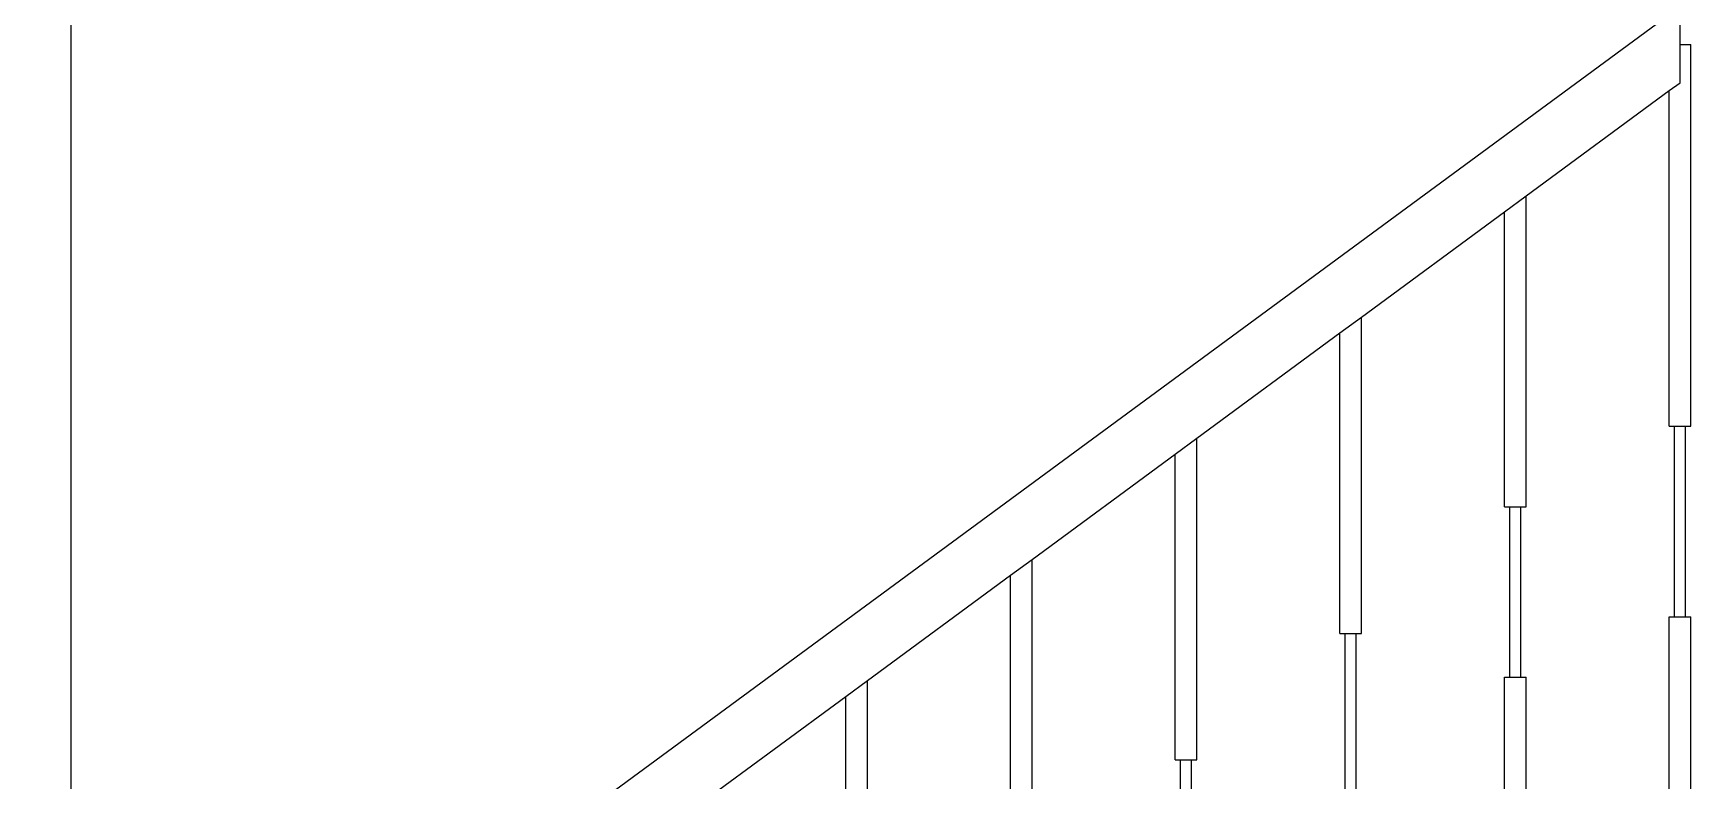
# Model space of a CAD drawing. Header units: millimetres. Extents: x 2232 to 85269, y -3593 to 5869.
# Drawn here: x 76436.8 to 76654.2, y 2021.2 to 2119.2 of the extents above; entities that cross this region are included whole.
import ezdxf

# ---------------------------------------------------------------- set-up
doc = ezdxf.new("R2010")
doc.units = ezdxf.units.MM
doc.layers.add('Standart', color=7, linetype='Continuous')

# ---------------------------------------------------------------- blocks, each defined once
blk = doc.blocks.new('IDE567Entity8872')
at = {"layer": 'Standart', "color": 159, "linetype": 'Continuous', "lineweight": -3}
blk.add_lwpolyline([(410, 52), (410, 398)], dxfattribs=at)
blk = doc.blocks.new('IDE567Entity9256')
at = {"layer": 'Standart', "color": 134, "linetype": 'Continuous', "lineweight": -3}
blk.add_lwpolyline([(511.59, 40.12), (511.59, 74.55)], dxfattribs=at)
blk = doc.blocks.new('IDE567Entity9261')
at = {"layer": 'Standart', "color": 134, "linetype": 'Continuous', "lineweight": -3}
blk.add_lwpolyline([(514.41, 40.12), (514.41, 76.63)], dxfattribs=at)
blk = doc.blocks.new('IDE567Entity9264')
at = {"layer": 'Standart', "color": 134, "linetype": 'Continuous', "lineweight": -3}
blk.add_lwpolyline([(533.19, 49.65), (533.19, 90.43)], dxfattribs=at)
blk = doc.blocks.new('IDE567Entity9269')
at = {"layer": 'Standart', "color": 134, "linetype": 'Continuous', "lineweight": -3}
blk.add_lwpolyline([(536.01, 49.65), (536.01, 92.51)], dxfattribs=at)
blk = doc.blocks.new('IDE567Entity9271')
at = {"layer": 'Standart', "color": 134, "linetype": 'Continuous', "lineweight": -3}
blk.add_lwpolyline([(555.49, 43.18), (555.49, 66.24)], dxfattribs=at)
blk = doc.blocks.new('IDE567Entity9272')
at = {"layer": 'Standart', "color": 134, "linetype": 'Continuous', "lineweight": -3}
blk.add_lwpolyline([(554.79, 66.24), (554.79, 106.31)], dxfattribs=at)
blk = doc.blocks.new('IDE567Entity9275')
at = {"layer": 'Standart', "color": 134, "linetype": 'Continuous', "lineweight": -3}
blk.add_lwpolyline([(556.91, 43.18), (556.91, 66.24)], dxfattribs=at)
blk = doc.blocks.new('IDE567Entity9276')
at = {"layer": 'Standart', "color": 134, "linetype": 'Continuous', "lineweight": -3}
blk.add_lwpolyline([(554.79, 66.24), (555.49, 66.24)], dxfattribs=at)
blk = doc.blocks.new('IDE567Entity9277')
at = {"layer": 'Standart', "color": 134, "linetype": 'Continuous', "lineweight": -3}
blk.add_lwpolyline([(557.61, 66.24), (557.61, 108.39)], dxfattribs=at)
blk = doc.blocks.new('IDE567Entity9279')
at = {"layer": 'Standart', "color": 134, "linetype": 'Continuous', "lineweight": -3}
blk.add_lwpolyline([(577.09, 60.12), (577.09, 82.82)], dxfattribs=at)
blk = doc.blocks.new('IDE567Entity9280')
at = {"layer": 'Standart', "color": 134, "linetype": 'Continuous', "lineweight": -3}
blk.add_lwpolyline([(576.39, 82.82), (576.39, 122.2)], dxfattribs=at)
blk = doc.blocks.new('IDE567Entity9283')
at = {"layer": 'Standart', "color": 134, "linetype": 'Continuous', "lineweight": -3}
blk.add_lwpolyline([(578.51, 60.12), (578.51, 82.82)], dxfattribs=at)
blk = doc.blocks.new('IDE567Entity9284')
at = {"layer": 'Standart', "color": 134, "linetype": 'Continuous', "lineweight": -3}
blk.add_lwpolyline([(576.39, 82.82), (577.09, 82.82)], dxfattribs=at)
blk = doc.blocks.new('IDE567Entity9285')
at = {"layer": 'Standart', "color": 134, "linetype": 'Continuous', "lineweight": -3}
blk.add_lwpolyline([(579.21, 82.82), (579.21, 124.28)], dxfattribs=at)
blk = doc.blocks.new('IDE567Entity9286')
at = {"layer": 'Standart', "color": 134, "linetype": 'Continuous', "lineweight": -3}
blk.add_lwpolyline([(597.99, 32.35), (597.99, 77.06)], dxfattribs=at)
blk = doc.blocks.new('IDE567Entity9287')
at = {"layer": 'Standart', "color": 134, "linetype": 'Continuous', "lineweight": -3}
blk.add_lwpolyline([(598.69, 77.06), (598.69, 99.41)], dxfattribs=at)
blk = doc.blocks.new('IDE567Entity9288')
at = {"layer": 'Standart', "color": 134, "linetype": 'Continuous', "lineweight": -3}
blk.add_lwpolyline([(597.99, 99.41), (597.99, 138.08)], dxfattribs=at)
blk = doc.blocks.new('IDE567Entity9289')
at = {"layer": 'Standart', "color": 134, "linetype": 'Continuous', "lineweight": -3}
blk.add_lwpolyline([(597.99, 77.06), (598.69, 77.06)], dxfattribs=at)
blk = doc.blocks.new('IDE567Entity9290')
at = {"layer": 'Standart', "color": 134, "linetype": 'Continuous', "lineweight": -3}
blk.add_lwpolyline([(600.81, 32.35), (600.81, 77.06)], dxfattribs=at)
blk = doc.blocks.new('IDE567Entity9291')
at = {"layer": 'Standart', "color": 134, "linetype": 'Continuous', "lineweight": -3}
blk.add_lwpolyline([(600.11, 77.06), (600.11, 99.41)], dxfattribs=at)
blk = doc.blocks.new('IDE567Entity9292')
at = {"layer": 'Standart', "color": 134, "linetype": 'Continuous', "lineweight": -3}
blk.add_lwpolyline([(597.99, 99.41), (598.69, 99.41)], dxfattribs=at)
blk = doc.blocks.new('IDE567Entity9293')
at = {"layer": 'Standart', "color": 134, "linetype": 'Continuous', "lineweight": -3}
blk.add_lwpolyline([(600.81, 99.41), (600.81, 140.16)], dxfattribs=at)
blk = doc.blocks.new('IDE567Entity9294')
at = {"layer": 'Standart', "color": 134, "linetype": 'Continuous', "lineweight": -3}
blk.add_lwpolyline([(619.59, 50), (619.59, 85)], dxfattribs=at)
blk = doc.blocks.new('IDE567Entity9295')
at = {"layer": 'Standart', "color": 134, "linetype": 'Continuous', "lineweight": -3}
blk.add_lwpolyline([(620.29, 85), (620.29, 110)], dxfattribs=at)
blk = doc.blocks.new('IDE567Entity9296')
at = {"layer": 'Standart', "color": 134, "linetype": 'Continuous', "lineweight": -3}
blk.add_lwpolyline([(619.59, 110), (619.59, 153.96)], dxfattribs=at)
blk = doc.blocks.new('IDE567Entity9297')
at = {"layer": 'Standart', "color": 134, "linetype": 'Continuous', "lineweight": -3}
blk.add_lwpolyline([(619.59, 85), (620.29, 85)], dxfattribs=at)
blk = doc.blocks.new('IDE567Entity9298')
at = {"layer": 'Standart', "color": 134, "linetype": 'Continuous', "lineweight": -3}
blk.add_lwpolyline([(622.41, 50), (622.41, 85)], dxfattribs=at)
blk = doc.blocks.new('IDE567Entity9299')
at = {"layer": 'Standart', "color": 134, "linetype": 'Continuous', "lineweight": -3}
blk.add_lwpolyline([(621.71, 85), (621.71, 110)], dxfattribs=at)
blk = doc.blocks.new('IDE567Entity9300')
at = {"layer": 'Standart', "color": 134, "linetype": 'Continuous', "lineweight": -3}
blk.add_lwpolyline([(619.59, 110), (620.29, 110)], dxfattribs=at)
blk = doc.blocks.new('IDE567Entity9301')
at = {"layer": 'Standart', "color": 134, "linetype": 'Continuous', "lineweight": -3}
blk.add_lwpolyline([(621, 160), (622.41, 160)], dxfattribs=at)
blk = doc.blocks.new('IDE567Entity9302')
at = {"layer": 'Standart', "color": 134, "linetype": 'Continuous', "lineweight": -3}
blk.add_lwpolyline([(622.41, 110), (622.41, 160)], dxfattribs=at)
blk = doc.blocks.new('IDE567Entity9304')
at = {"layer": 'Standart', "color": 134, "linetype": 'Continuous', "lineweight": -3}
blk.add_lwpolyline([(405, 6.18), (621, 165)], dxfattribs=at)
blk = doc.blocks.new('IDE567Entity9306')
at = {"layer": 'Standart', "color": 134, "linetype": 'Continuous', "lineweight": -3}
blk.add_lwpolyline([(621, 155), (621, 160)], dxfattribs=at)
blk = doc.blocks.new('IDE567Entity10626')
at = {"layer": 'Standart', "color": 134, "linetype": 'Continuous', "lineweight": -3}
blk.add_lwpolyline([(555.49, 66.24), (556.91, 66.24)], dxfattribs=at)
blk = doc.blocks.new('IDE567Entity10627')
at = {"layer": 'Standart', "color": 134, "linetype": 'Continuous', "lineweight": -3}
blk.add_lwpolyline([(556.91, 66.24), (557.61, 66.24)], dxfattribs=at)
blk = doc.blocks.new('IDE567Entity10630')
at = {"layer": 'Standart', "color": 134, "linetype": 'Continuous', "lineweight": -3}
blk.add_lwpolyline([(577.09, 82.82), (578.51, 82.82)], dxfattribs=at)
blk = doc.blocks.new('IDE567Entity10631')
at = {"layer": 'Standart', "color": 134, "linetype": 'Continuous', "lineweight": -3}
blk.add_lwpolyline([(578.51, 82.82), (579.21, 82.82)], dxfattribs=at)
blk = doc.blocks.new('IDE567Entity10632')
at = {"layer": 'Standart', "color": 134, "linetype": 'Continuous', "lineweight": -3}
blk.add_lwpolyline([(598.69, 77.06), (600.11, 77.06)], dxfattribs=at)
blk = doc.blocks.new('IDE567Entity10633')
at = {"layer": 'Standart', "color": 134, "linetype": 'Continuous', "lineweight": -3}
blk.add_lwpolyline([(600.11, 77.06), (600.81, 77.06)], dxfattribs=at)
blk = doc.blocks.new('IDE567Entity10634')
at = {"layer": 'Standart', "color": 134, "linetype": 'Continuous', "lineweight": -3}
blk.add_lwpolyline([(598.69, 99.41), (600.11, 99.41)], dxfattribs=at)
blk = doc.blocks.new('IDE567Entity10635')
at = {"layer": 'Standart', "color": 134, "linetype": 'Continuous', "lineweight": -3}
blk.add_lwpolyline([(600.11, 99.41), (600.81, 99.41)], dxfattribs=at)
blk = doc.blocks.new('IDE567Entity10636')
at = {"layer": 'Standart', "color": 134, "linetype": 'Continuous', "lineweight": -3}
blk.add_lwpolyline([(620.29, 85), (621.71, 85)], dxfattribs=at)
blk = doc.blocks.new('IDE567Entity10637')
at = {"layer": 'Standart', "color": 134, "linetype": 'Continuous', "lineweight": -3}
blk.add_lwpolyline([(621.71, 85), (622.41, 85)], dxfattribs=at)
blk = doc.blocks.new('IDE567Entity10638')
at = {"layer": 'Standart', "color": 134, "linetype": 'Continuous', "lineweight": -3}
blk.add_lwpolyline([(620.29, 110), (621.71, 110)], dxfattribs=at)
blk = doc.blocks.new('IDE567Entity10639')
at = {"layer": 'Standart', "color": 134, "linetype": 'Continuous', "lineweight": -3}
blk.add_lwpolyline([(621.71, 110), (622.41, 110)], dxfattribs=at)
blk = doc.blocks.new('IDE567Entity10650')
at = {"layer": 'Standart', "color": 134, "linetype": 'Continuous', "lineweight": -3}
blk.add_lwpolyline([(492.81, 60.75), (511.59, 74.55)], dxfattribs=at)
blk = doc.blocks.new('IDE567Entity10651')
at = {"layer": 'Standart', "color": 134, "linetype": 'Continuous', "lineweight": -3}
blk.add_lwpolyline([(511.59, 74.55), (514.41, 76.63)], dxfattribs=at)
blk = doc.blocks.new('IDE567Entity10652')
at = {"layer": 'Standart', "color": 134, "linetype": 'Continuous', "lineweight": -3}
blk.add_lwpolyline([(514.41, 76.63), (533.19, 90.43)], dxfattribs=at)
blk = doc.blocks.new('IDE567Entity10653')
at = {"layer": 'Standart', "color": 134, "linetype": 'Continuous', "lineweight": -3}
blk.add_lwpolyline([(533.19, 90.43), (536.01, 92.51)], dxfattribs=at)
blk = doc.blocks.new('IDE567Entity10654')
at = {"layer": 'Standart', "color": 134, "linetype": 'Continuous', "lineweight": -3}
blk.add_lwpolyline([(536.01, 92.51), (554.79, 106.31)], dxfattribs=at)
blk = doc.blocks.new('IDE567Entity10655')
at = {"layer": 'Standart', "color": 134, "linetype": 'Continuous', "lineweight": -3}
blk.add_lwpolyline([(554.79, 106.31), (557.61, 108.39)], dxfattribs=at)
blk = doc.blocks.new('IDE567Entity10656')
at = {"layer": 'Standart', "color": 134, "linetype": 'Continuous', "lineweight": -3}
blk.add_lwpolyline([(557.61, 108.39), (576.39, 122.2)], dxfattribs=at)
blk = doc.blocks.new('IDE567Entity10657')
at = {"layer": 'Standart', "color": 134, "linetype": 'Continuous', "lineweight": -3}
blk.add_lwpolyline([(576.39, 122.2), (579.21, 124.28)], dxfattribs=at)
blk = doc.blocks.new('IDE567Entity10658')
at = {"layer": 'Standart', "color": 134, "linetype": 'Continuous', "lineweight": -3}
blk.add_lwpolyline([(579.21, 124.28), (597.99, 138.08)], dxfattribs=at)
blk = doc.blocks.new('IDE567Entity10659')
at = {"layer": 'Standart', "color": 134, "linetype": 'Continuous', "lineweight": -3}
blk.add_lwpolyline([(597.99, 138.08), (600.81, 140.16)], dxfattribs=at)
blk = doc.blocks.new('IDE567Entity10660')
at = {"layer": 'Standart', "color": 134, "linetype": 'Continuous', "lineweight": -3}
blk.add_lwpolyline([(600.81, 140.16), (619.59, 153.96)], dxfattribs=at)
blk = doc.blocks.new('IDE567Entity10661')
at = {"layer": 'Standart', "color": 134, "linetype": 'Continuous', "lineweight": -3}
blk.add_lwpolyline([(619.59, 153.96), (621, 155)], dxfattribs=at)
blk = doc.blocks.new('IDE567Entity10662')
at = {"layer": 'Standart', "color": 134, "linetype": 'Continuous', "lineweight": -3}
blk.add_lwpolyline([(621, 160), (621, 165)], dxfattribs=at)

msp = doc.modelspace()

# ---------------------------------------------------------------- block references
at = {"layer": 'Standart'}
for name in ['IDE567Entity8872', 'IDE567Entity9304', 'IDE567Entity10662', 'IDE567Entity9301', 'IDE567Entity9306', 'IDE567Entity9302', 'IDE567Entity10660', 'IDE567Entity10661', 'IDE567Entity9296', 'IDE567Entity10659', 'IDE567Entity9293', 'IDE567Entity10658', 'IDE567Entity9288', 'IDE567Entity10657', 'IDE567Entity9285', 'IDE567Entity10656', 'IDE567Entity9280', 'IDE567Entity9300', 'IDE567Entity9295', 'IDE567Entity10638', 'IDE567Entity9299', 'IDE567Entity10639', 'IDE567Entity10655', 'IDE567Entity9277', 'IDE567Entity10654', 'IDE567Entity9272', 'IDE567Entity9292', 'IDE567Entity9287', 'IDE567Entity10634', 'IDE567Entity9291', 'IDE567Entity10635', 'IDE567Entity10653', 'IDE567Entity9269', 'IDE567Entity10652', 'IDE567Entity9264', 'IDE567Entity9294', 'IDE567Entity9297', 'IDE567Entity10636', 'IDE567Entity10637', 'IDE567Entity9298', 'IDE567Entity9284', 'IDE567Entity9279', 'IDE567Entity10630', 'IDE567Entity9283', 'IDE567Entity10631', 'IDE567Entity10651', 'IDE567Entity9261', 'IDE567Entity9286', 'IDE567Entity9289', 'IDE567Entity10632', 'IDE567Entity10633', 'IDE567Entity9290', 'IDE567Entity10650', 'IDE567Entity9256', 'IDE567Entity9276', 'IDE567Entity9271', 'IDE567Entity10626', 'IDE567Entity9275', 'IDE567Entity10627']:
    msp.add_blockref(name, (76031.79, 1957.74), dxfattribs=at)

doc.saveas('drawing.dxf')
